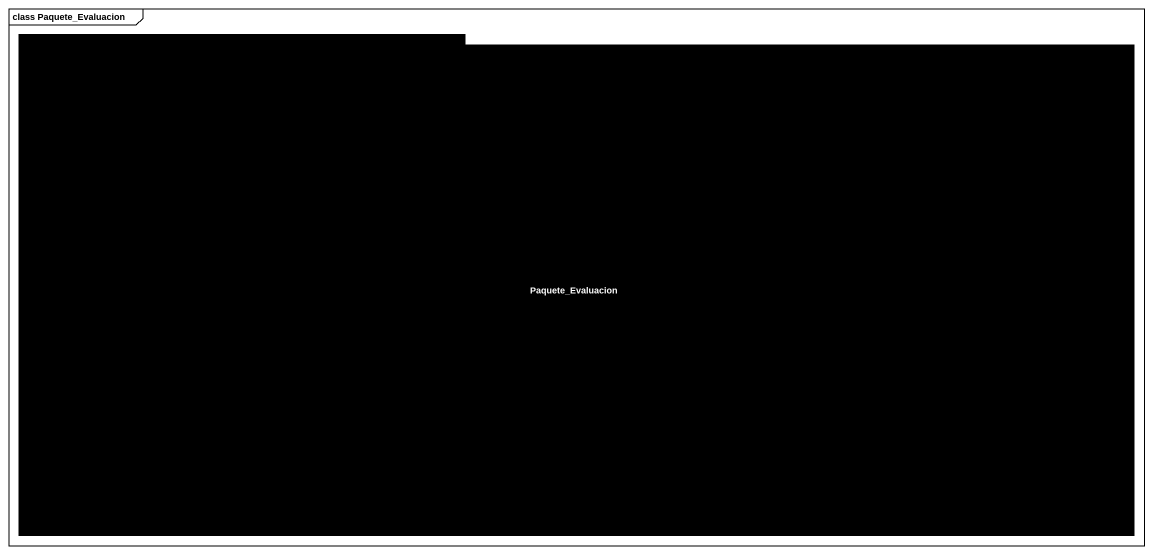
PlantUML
@startuml
mainframe class Paquete_Evaluacion
package Paquete_Evaluacion #000000 {
}
@enduml
